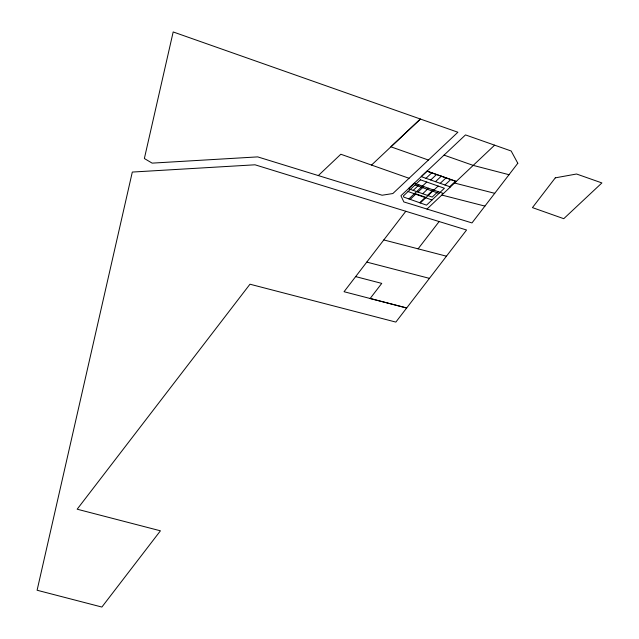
<?xml version="1.0" encoding="UTF-8"?>
<svg xmlns="http://www.w3.org/2000/svg" width="639" height="639" viewBox="0 0 639 639"><rect width="100%" height="100%" fill="white"/><g stroke="black" fill="none" stroke-linecap="round" stroke-linejoin="round"><path stroke-width="0.96" d="M405.813 211.269L344.046 291.719L406.676 307.982L466.566 230L255.017 164.798L132.313 172.059L37.102 590.244L101.881 607.05L160.429 530.809L77.167 509.203L249.969 284.211L395.853 322.088L406.676 307.982L370.141 298.501L381.747 283.389L355.643 276.607M418.098 248.835L439.145 221.549M318.31 175.573L382.09 195.23L392.857 193.537L457.891 132.233L173.177 31.95L144.366 158.52L152.13 163.129L257.693 156.89L318.31 175.573L340.819 154.239L409.048 178.273M426.988 209.065L456.23 181.428L427.036 171.148L421.229 176.636L450.407 186.931M413.209 190.374L419.016 184.887M425.981 178.313L431.78 172.826M408.888 198.913L426.756 182.027M410.206 199.376L416.005 193.897L425.502 197.243L419.703 202.731M417.962 192.051L423.761 186.564M430.726 179.982L436.533 174.503M422.706 193.729L428.513 188.241M435.478 181.66L441.277 176.18M427.459 195.398L433.258 189.919M440.223 183.337L446.03 177.85M420.286 202.93L438.154 186.053M438.011 191.596L432.204 197.076L408.457 188.697L414.264 183.217L443.442 193.513M444.976 185.014L450.775 179.527M449.72 186.684L455.527 181.204L427.036 171.148M494.618 145.165L454.537 183.034L494.714 193.321M371.539 165.062L420.406 119.03L390.892 146.81L428.402 160.03M441.805 195.055L484.913 206.093M509.011 174.711L473.203 165.397L444.033 155.133M383.807 239.937L446.445 256.191M366.786 262.102L429.424 278.356M415.031 184.959L438.969 193.401M408.065 191.532L432.004 199.983M555.299 177.842L532.447 207.611L563.758 218.69L601.898 182.93L576.554 174.008L555.299 177.842M517.806 163.264L471.981 222.931L403.848 201.932L400.933 195.742L465.496 134.909L511.16 150.996L517.806 163.264M420.47 179.815L403.353 195.989L403.904 197.155L426.54 205.143L444.409 188.257L420.47 179.815"/></g></svg>
